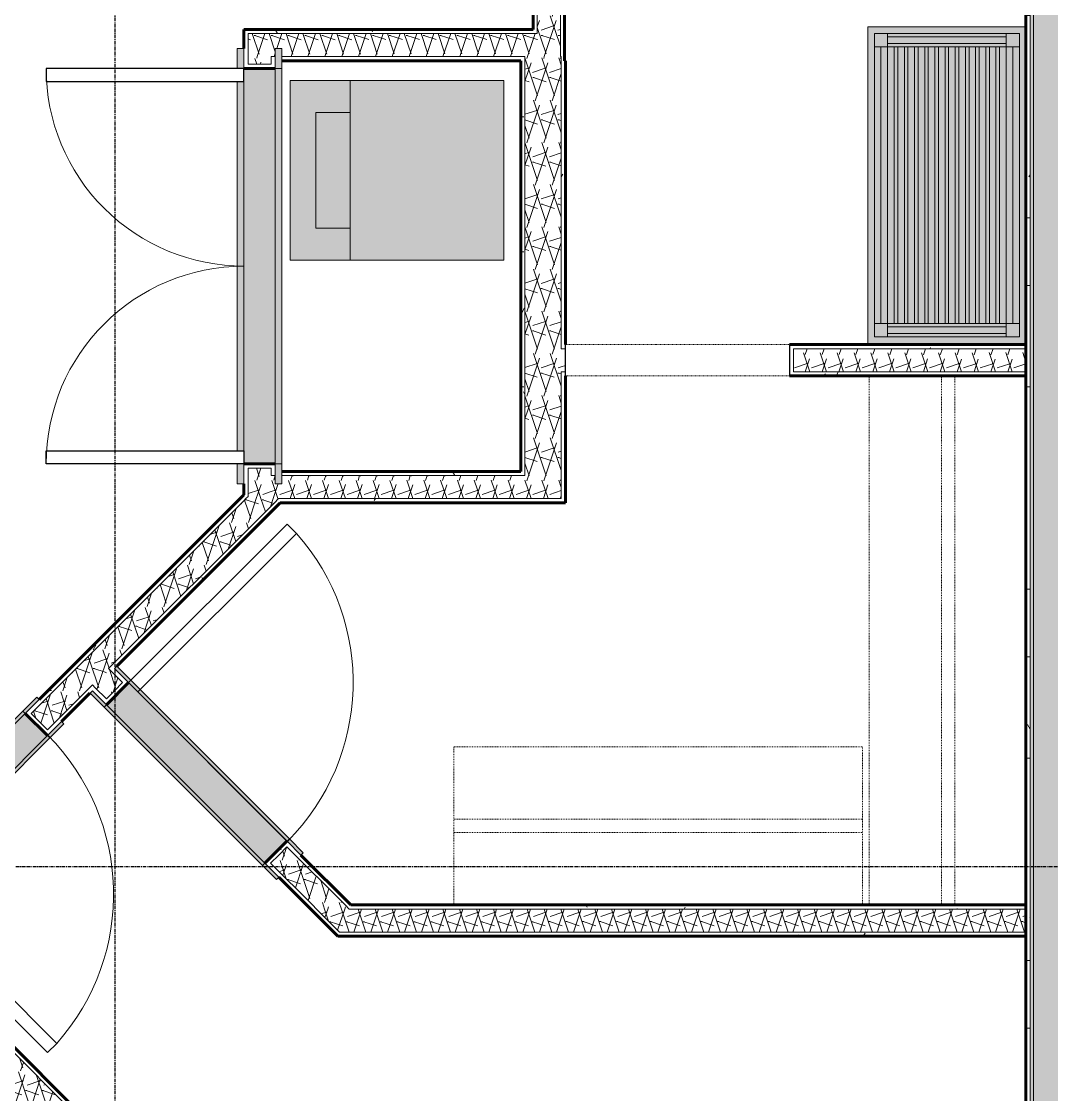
# Model space of a CAD drawing. Header units: inches. Extents: x -4110 to -1807, y 9775 to 11251.
# Drawn here: x -3495.5 to -3339.3, y 10132.7 to 10295.4 of the extents above; entities that cross this region are included whole.
import ezdxf

# ---------------------------------------------------------------- set-up
doc = ezdxf.new("R2010")
doc.units = ezdxf.units.IN
doc.header["$MEASUREMENT"] = 0
for name, pattern in [('Dash', [0.25, 0.125, -0.125]), ('Grid Line 1_2_', [0.875, 0.5, -0.125, 0.125, -0.125]), ('Overhead', [0.15625, 0.09375, -0.0625])]:
    doc.linetypes.add(name, pattern=pattern)
for name, color, linetype, lineweight in [('0-1', 7, 'Continuous', 5), ('0-2', 10, 'Continuous', 18), ('A-DETL-MEDM-1', 50, 'Continuous', 30), ('A-DETL-MEDM-2', 33, 'Overhead', 9), ('A-DOOR', 31, 'Continuous', 18), ('A-DOOR-3', 7, 'Continuous', 9), ('A-DOOR-4', 50, 'Continuous', 30), ('A-DOOR-FRAM-1', 31, 'Continuous', 18), ('A-DOOR-FRAM-2', 7, 'Continuous', 9), ('A-WALL', 113, 'Continuous', 18), ('A-WALL-1', 8, 'Continuous', 5), ('A-WALL-3', 250, 'Continuous', 60), ('A-WALL-4', 10, 'Continuous', 18), ('A-WALL-PATT-1', 7, 'Continuous', 9), ('A-WALL-PATT-2', 253, 'Continuous', 9), ('A-WALL-PATT-4', 111, 'Continuous', 9), ('I-WALL-4', 2, 'Continuous', 5), ('I-WALL-5', 2, 'Continuous', 60), ('P-SANR-FIXT-1', 7, 'Continuous', 9), ('P-SANR-FIXT-2', 135, 'Continuous', 9), ('Q-CASE-1', 90, 'Continuous', 9), ('Q-CASE-2', 127, 'Continuous', 9), ('Q-CASE-3', 7, 'Continuous', 9), ('Q-CASE-HDLN-1', 7, 'Dash', 9), ('S-GRID-1', 1, 'Grid Line 1_2_', 30)]:
    doc.layers.add(name, color=color, linetype=linetype, lineweight=lineweight)
pattern_1 = [(0, (0, 0), (20.48, 5.12), [0.845, -14.515, 0.845, -14.515, -81.92]), (0, (0, 0), (20.48, 5.12), [-30.72, 0.845, -29.875, 0.845, -14.515, -35.84]), (0, (0, 0), (20.48, 5.12), [-76.8, 0.845, -9.395, 0.845, -24.755]), (120, (7.68, 2.56), (-14.67405, 15.1762003), [0.845, -14.515, 0.845, -14.515, -81.92]), (120, (7.68, 2.56), (-14.67405, 15.1762003), [-30.72, 0.845, -29.875, 0.845, -14.515, -35.84]), (120, (7.68, 2.56), (-14.67405, 15.1762003), [-76.8, 0.845, -9.395, 0.845, -24.755]), (240, (10.24, 12.8), (-5.80595, -20.2962003), [0.845, -14.515, 0.845, -14.515, -81.92]), (240, (10.24, 12.8), (-5.80595, -20.2962003), [-30.72, 0.845, -29.875, 0.845, -14.515, -35.84]), (240, (10.24, 12.8), (-5.80595, -20.2962003), [-76.8, 0.845, -9.395, 0.845, -24.755])]
pattern_2 = [(161.57, (0.32, 0.32), (-2.560496185, -0.000537386), [0, -18.214, 2.022, 0]), (18.43, (-0.32, 0.32), (-2.560496185, 0.000537386), [0, -18.214, 2.022, 0]), (108.43, (0.32, 0.32), (1.27922091, -6.400876726), [6.07, -14.166]), (71.57, (-0.32, 0.32), (1.27922091, 6.400876726), [6.07, -14.166])]

# ---------------------------------------------------------------- blocks, each defined once
blk = doc.blocks.new('SWING - DOUBLE - FLUSH - SWING - DOUBLE - 5-0 x 6-8 - DUMMY-3700318-ENLARGED RCP - 2ND FLOOR PLAN - WEST')
at = {"layer": 'A-DOOR'}
for points in [[(-30, 3.375), (-33, 3.375), (-33, 2.375), (-30, 2.375)], [(30, 2.375), (30, 3.375), (-30, 3.375), (-30, 2.375), (8.312, 2.375)], [(33, 3.375), (30, 3.375), (30, 2.375), (33, 2.375), (33, 2.554)], [(-30, -2.375), (-33, -2.375), (-33, -3.375), (-30, -3.375)], [(28, -3.375), (28, -2.375), (-28, -2.375), (-28, -3.375), (8.312, -3.375)], [(33, -2.375), (30, -2.375), (30, -3.375), (33, -3.375)]]:
    blk.add_hatch(color=256, dxfattribs=at).paths.add_polyline_path(points, flags=0)
at = {"layer": 'A-DOOR-3'}
for p, q in [((-30, 3.375), (-33, 3.375)), ((-33, 3.375), (-33, 2.375)), ((30, 3.375), (-30, 3.375)), ((-30, 3.375), (-30, 2.375)), ((33, 3.375), (30, 3.375)), ((30, 3.375), (30, 2.375)), ((33, 3.375), (33, 2.375)), ((-30, 2.375), (-33, 2.375)), ((-30, 2.375), (30, 2.375)), ((33, 2.375), (30, 2.375)), ((-33, -3.375), (-33, -2.375)), ((-33, -2.375), (-30, -2.375)), ((-30, -3.375), (-30, -2.375)), ((28, -2.375), (-28, -2.375)), ((30, -3.375), (30, -2.375)), ((30, -2.375), (33, -2.375)), ((33, -3.375), (33, -2.375)), ((-33, -3.375), (-30, -3.375)), ((-28, -3.375), (28, -3.375)), ((30, -3.375), (33, -3.375))]:
    blk.add_line(p, q, dxfattribs=at)
for centre, start, end in [((-30, -2.375), 270, 0), ((30, -2.375), 180, 270)]:
    blk.add_arc(centre, 30, start, end, dxfattribs=at)
at = {"layer": 'A-DOOR-4'}
for p, q in [((-28, -2.375), (-30, -2.375)), ((-30, -2.375), (-30, -32.375)), ((-28, -32.375), (-28, -2.375)), ((28, -2.375), (30, -2.375)), ((28, -32.375), (28, -2.375)), ((30, -2.375), (30, -32.375)), ((-30, -32.375), (-28, -32.375)), ((30, -32.375), (28, -32.375))]:
    blk.add_line(p, q, dxfattribs=at)
blk = doc.blocks.new('Door-Opening - CLEAR OPENING - 34_ x 80_-3924454-ENLARGED RCP - 2ND FLOOR PLAN - WEST')
at = {"layer": 'A-DETL-MEDM-1'}
for p, q in [((-17.32, -2.38), (-17.32, 2.37)), ((16.68, 2.37), (16.68, -2.38))]:
    blk.add_line(p, q, dxfattribs=at)
at = {"layer": 'A-DETL-MEDM-2'}
for p, q in [((-17.32, 2.37), (16.68, 2.37)), ((16.68, -2.38), (-17.32, -2.38))]:
    blk.add_line(p, q, dxfattribs=at)
blk = doc.blocks.new('Bath Vanity - Bath Vanity 48_-V3-ENLARGED RCP - 2ND FLOOR PLAN - WEST')
at = {"layer": 'Q-CASE-1'}
h = blk.add_hatch(color=256, dxfattribs=at)
h.paths.add_polyline_path([(-22.26, 0), (-23.26, 0), (-23.26, -24), (24.74, -24), (24.74, 0), (-21.76, 0)], flags=0)
h.paths.add_polyline_path([(-21.76, -1), (23.74, -1), (23.74, -23), (-22.26, -23), (-22.26, -1)], flags=0)
h.paths.add_polyline_path([(-7.09, -2), (-20.26, -2), (-20.26, -3), (21.74, -3), (21.74, -2)], flags=0)
h.paths.add_polyline_path([(21.74, -4), (-20.26, -4), (-20.26, -4.55), (21.74, -4.55)], flags=0)
h.paths.add_polyline_path([(-20.26, -5.55), (-20.26, -6.09), (21.74, -6.09), (21.74, -5.55), (-7.09, -5.55)], flags=0)
h.paths.add_polyline_path([(-20.26, -7.09), (-20.26, -7.64), (21.74, -7.64), (21.74, -7.09), (-20.17, -7.09)], flags=0)
h.paths.add_polyline_path([(-20.26, -8.64), (-20.26, -9.18), (21.74, -9.18), (21.74, -8.64), (-8.69, -8.64)], flags=0)
h.paths.add_polyline_path([(21.74, -10.18), (-20.26, -10.18), (-20.26, -10.73), (21.74, -10.73)], flags=0)
h.paths.add_polyline_path([(21.74, -11.73), (-20.26, -11.73), (-20.26, -12.27), (21.74, -12.27)], flags=0)
h.paths.add_polyline_path([(-20.26, -13.27), (-20.26, -13.82), (21.74, -13.82), (21.74, -13.27), (-7.09, -13.27)], flags=0)
h.paths.add_polyline_path([(21.72, -14.82), (-20.26, -14.82), (-20.26, -15.36), (21.74, -15.36), (21.74, -14.82)], flags=0)
h.paths.add_polyline_path([(-20.26, -16.36), (-20.26, -16.91), (21.74, -16.91), (21.74, -16.36), (-7.09, -16.36)], flags=0)
h.paths.add_polyline_path([(-20.26, -17.91), (-20.26, -18.45), (21.74, -18.45), (21.74, -17.91), (-7.09, -17.91)], flags=0)
h.paths.add_polyline_path([(21.74, -19.45), (-20.26, -19.45), (-20.26, -20), (21.74, -20)], flags=0)
h.paths.add_polyline_path([(21.74, -21), (-20.26, -21), (-20.26, -22), (21.74, -22)], flags=0)
at = {"layer": 'Q-CASE-2'}
h = blk.add_hatch(color=256, dxfattribs=at)
h.paths.add_polyline_path([(-21.76, -1), (-22.26, -1), (-22.26, -3), (-20.26, -3), (-20.26, -1), (-20.76, -1)], flags=0)
h.paths.add_polyline_path([(21.74, -1), (21.74, -3), (23.74, -3), (23.74, -1), (22.24, -1)], flags=0)
h.paths.add_polyline_path([(23.74, -21), (21.74, -21), (21.74, -23), (23.74, -23), (23.74, -22)], flags=0)
h.paths.add_polyline_path([(-20.76, -21), (-22.26, -21), (-22.26, -23), (-20.26, -23), (-20.26, -21)], flags=0)
for points in [[(-7.09, -1), (-20.26, -1), (-20.26, -2), (21.74, -2), (21.74, -1)], [(-22.26, -3), (-22.26, -21), (-21.76, -21), (-21.76, -3)], [(-20.76, -3), (-21.76, -3), (-21.76, -21), (-20.76, -21), (-20.76, -4)], [(-20.76, -3), (-20.76, -21), (-20.26, -21), (-20.26, -3)], [(-7.09, -3), (-20.26, -3), (-20.26, -4), (21.74, -4), (21.74, -3)], [(22.24, -3), (21.74, -3), (21.74, -21), (22.24, -21), (22.24, -4)], [(22.24, -3), (22.24, -21), (23.24, -21), (23.24, -3)], [(23.24, -3), (23.24, -21), (23.74, -21), (23.74, -3)], [(-7.09, -4.55), (-20.26, -4.55), (-20.26, -5.55), (21.74, -5.55), (21.74, -4.55)], [(21.74, -6.09), (-20.26, -6.09), (-20.26, -7.09), (21.74, -7.09)], [(-16.12, -7.64), (-20.26, -7.64), (-20.26, -8.64), (21.74, -8.64), (21.74, -7.64), (-7.09, -7.64)], [(-7.09, -9.18), (-20.26, -9.18), (-20.26, -10.18), (21.74, -10.18), (21.74, -9.18), (-4.63, -9.18)], [(-7.09, -10.73), (-20.26, -10.73), (-20.26, -11.73), (21.74, -11.73), (21.74, -10.73), (6.85, -10.73)], [(-20.26, -12.27), (-20.26, -13.27), (21.74, -13.27), (21.74, -12.27), (-7.09, -12.27)], [(-7.09, -13.82), (-20.26, -13.82), (-20.26, -14.82), (21.74, -14.81), (21.74, -13.82)], [(-7.09, -15.36), (-20.26, -15.36), (-20.26, -16.36), (21.74, -16.36), (21.74, -15.36), (20.91, -15.36)], [(21.74, -16.91), (-20.26, -16.91), (-20.26, -17.91), (21.74, -17.91), (21.74, -17.7)], [(-7.09, -18.45), (-20.26, -18.45), (-20.26, -19.45), (21.74, -19.45), (21.74, -18.45), (16.26, -18.45)], [(20.74, -20), (-20.26, -20), (-20.26, -21), (21.74, -21), (21.74, -20)], [(-20.26, -22), (-20.26, -23), (21.74, -23), (21.74, -22), (-7.09, -22)]]:
    blk.add_hatch(color=256, dxfattribs=at).paths.add_polyline_path(points, flags=0)
at = {"layer": 'Q-CASE-3'}
for p, q in [((-23.26, -24), (-23.26, 0)), ((-22.26, -3), (-22.26, -1)), ((-22.26, -1), (-20.26, -1)), ((21.74, -1), (-20.26, -1)), ((-20.26, -1), (-20.26, -3)), ((21.74, -3), (21.74, -1)), ((21.74, -1), (23.74, -1)), ((23.74, -1), (23.74, -3)), ((24.74, 0), (24.74, -24)), ((-22.26, -3), (-22.26, -21)), ((-20.26, -3), (-22.26, -3)), ((-21.76, -3), (-21.76, -21)), ((-20.76, -3), (-20.76, -21)), ((21.74, -2), (-20.26, -2)), ((21.74, -3), (-20.26, -3)), ((-20.26, -3), (-20.26, -21)), ((21.74, -3), (21.74, -21)), ((23.74, -3), (21.74, -3)), ((22.24, -3), (22.24, -21)), ((23.24, -3), (23.24, -21)), ((23.74, -3), (23.74, -21)), ((-20.26, -4), (21.74, -4)), ((21.74, -4.55), (-20.26, -4.55)), ((-20.26, -5.55), (21.74, -5.55)), ((21.74, -6.09), (-20.26, -6.09)), ((-20.26, -7.09), (21.74, -7.09)), ((21.74, -7.64), (-20.26, -7.64)), ((-20.26, -8.64), (21.74, -8.64)), ((21.74, -9.18), (-20.26, -9.18)), ((-20.26, -10.18), (21.74, -10.18)), ((21.74, -10.73), (-20.26, -10.73)), ((-20.26, -11.73), (21.74, -11.73)), ((21.74, -12.27), (-20.26, -12.27)), ((-20.26, -13.27), (21.74, -13.27)), ((21.74, -13.82), (-20.26, -13.82)), ((-20.26, -14.82), (21.74, -14.82)), ((21.74, -15.36), (-20.26, -15.36)), ((-20.26, -16.36), (21.74, -16.36)), ((21.74, -16.91), (-20.26, -16.91)), ((-20.26, -17.91), (21.74, -17.91)), ((21.74, -18.45), (-20.26, -18.45)), ((-20.26, -19.45), (21.74, -19.45)), ((-22.26, -23), (-22.26, -21)), ((-22.26, -21), (-20.26, -21)), ((21.74, -20), (-20.26, -20)), ((-20.26, -21), (21.74, -21)), ((-20.26, -21), (-20.26, -23)), ((21.74, -23), (21.74, -21)), ((21.74, -21), (23.74, -21)), ((23.74, -21), (23.74, -23)), ((21.74, -22), (-20.26, -22)), ((24.74, -24), (-23.26, -24)), ((-20.26, -23), (-22.26, -23)), ((21.74, -23), (-20.26, -23)), ((23.74, -23), (21.74, -23))]:
    blk.add_line(p, q, dxfattribs=at)
blk = doc.blocks.new('Stacked Washer and Dryer - 26_x25_ - Private-1352637-ENLARGED RCP - 2ND FLOOR PLAN - WEST')
at = {"layer": 'P-SANR-FIXT-2'}
blk.add_hatch(color=256, dxfattribs=at).paths.add_polyline_path([(0, 13.62), (0, -13.63), (32.44, -13.63), (32.44, 13.62), (13.6, 13.62)], flags=0)
at = {"layer": 'P-SANR-FIXT-1'}
for p, q in [((32.44, 13.62), (0, 13.62)), ((0, -13.63), (0, 13.62)), ((23.34, 13.62), (23.34, -13.63)), ((32.44, 13.62), (32.44, -13.63)), ((23.34, 8.75), (28.53, 8.75)), ((28.53, 8.75), (28.53, -8.75)), ((28.53, -8.75), (23.34, -8.75)), ((0, -13.63), (32.44, -13.63))]:
    blk.add_line(p, q, dxfattribs=at)
blk = doc.blocks.new('OD_CW_Closet - OD_CW_Closet-3802031-ENLARGED RCP - 2ND FLOOR PLAN - WEST')
at = {"layer": 'Q-CASE-HDLN-1'}
for p, q in [((0.74, 13), (80.99, 13)), ((0.74, 11), (80.99, 11)), ((0.74, 0), (80.99, 0))]:
    blk.add_line(p, q, dxfattribs=at)
blk = doc.blocks.new('SWING - SINGLE - FLUSH - SWING - FLUSH - 2-10 x 6-8 - PRIVACY-3983845-ENLARGED RCP - 2ND FLOOR PLAN - WEST')
at = {"layer": 'A-DOOR-FRAM-1'}
for points in [[(-17, 2.87), (-20, 2.87), (-20, 2.37), (-17, 2.37)], [(17, 2.87), (-17, 2.87), (-17, 2.37), (17, 2.37)], [(20, 2.87), (17, 2.87), (17, 2.37), (20, 2.37)], [(-17, -2.38), (-20, -2.38), (-20, -2.88), (-17, -2.88)], [(17, -2.38), (-17, -2.38), (-17, -2.88), (17, -2.88)], [(20, -2.38), (17, -2.38), (17, -2.88), (20, -2.86)]]:
    blk.add_hatch(color=256, dxfattribs=at).paths.add_polyline_path(points, flags=0)
at = {"layer": 'A-DOOR-3'}
blk.add_arc((17, -2.38), 34.07, 180, 266.6343, dxfattribs=at)
at = {"layer": 'A-DOOR-4'}
for p, q in [((15, -2.38), (15, -36.38)), ((17, -2.38), (15, -2.38)), ((17, -2.38), (17, -36.38)), ((17, -36.38), (15, -36.38))]:
    blk.add_line(p, q, dxfattribs=at)
at = {"layer": 'A-DOOR-FRAM-2'}
for p, q in [((-17, 2.87), (-20, 2.87)), ((-20, 2.87), (-20, 2.37)), ((-20, 2.37), (-17, 2.37)), ((17, 2.87), (-17, 2.87)), ((-17, 2.87), (-17, 2.37)), ((-17, 2.37), (17, 2.37)), ((20, 2.87), (17, 2.87)), ((17, 2.87), (17, 2.37)), ((17, 2.37), (20, 2.37)), ((20, 2.87), (20, 2.37)), ((-17, -2.38), (-20, -2.38)), ((-20, -2.88), (-20, -2.38)), ((-20, -2.88), (-17, -2.88)), ((17, -2.38), (-17, -2.38)), ((-17, -2.88), (-17, -2.38)), ((-17, -2.88), (17, -2.88)), ((20, -2.38), (17, -2.38)), ((17, -2.88), (17, -2.38)), ((17, -2.88), (20, -2.88)), ((20, -2.88), (20, -2.38))]:
    blk.add_line(p, q, dxfattribs=at)
blk = doc.blocks.new('OD_CW_Closet - OD_CW_Closet-3850351-ENLARGED RCP - 2ND FLOOR PLAN - WEST')
at = {"layer": 'Q-CASE-HDLN-1'}
for p, q in [((0.74, -24), (0.74, 0)), ((0.74, 0), (62.72, 0)), ((62.72, 0), (62.72, -24)), ((0.74, -11), (62.72, -11)), ((0.74, -13), (62.72, -13))]:
    blk.add_line(p, q, dxfattribs=at)
blk = doc.blocks.new('SWING - SINGLE - FLUSH - SWING - FLUSH - 2-10 x 6-8 - PRIVACY-3983844-ENLARGED RCP - 2ND FLOOR PLAN - WEST')
at = {"layer": 'A-DOOR-FRAM-1'}
for points in [[(-17.63, 2.37), (-17, 2.37), (-17, 2.87), (-20, 2.87), (-20, 2.37)], [(-17, 2.37), (17, 2.37), (17, 2.87), (-17, 2.87)], [(19.75, 2.37), (20, 2.37), (20, 2.87), (17, 2.87), (17, 2.37), (17.62, 2.37)], [(-17, -2.88), (-17, -2.38), (-20, -2.38), (-20, -2.88), (-17.63, -2.88)], [(16.5, -2.88), (17, -2.88), (17, -2.38), (-17, -2.38), (-17, -2.88), (-16.5, -2.88)], [(20, -2.88), (20, -2.38), (17, -2.38), (17, -2.88), (19.75, -2.88)]]:
    blk.add_hatch(color=256, dxfattribs=at).paths.add_polyline_path(points, flags=0)
at = {"layer": 'A-DOOR-3'}
blk.add_arc((17, 2.37), 34.07, 93.3657, 180, dxfattribs=at)
at = {"layer": 'A-DOOR-4'}
for p, q in [((15, 2.37), (15, 36.38)), ((17, 36.38), (15, 36.38)), ((17, 2.37), (17, 36.38)), ((17, 2.37), (15, 2.37))]:
    blk.add_line(p, q, dxfattribs=at)
at = {"layer": 'A-DOOR-FRAM-2'}
for p, q in [((-17, 2.87), (-20, 2.87)), ((-20, 2.37), (-20, 2.87)), ((-20, 2.37), (-17, 2.37)), ((17, 2.87), (-17, 2.87)), ((-17, 2.37), (-17, 2.87)), ((-17, 2.37), (17, 2.37)), ((20, 2.87), (17, 2.87)), ((17, 2.37), (17, 2.87)), ((17, 2.37), (20, 2.37)), ((20, 2.37), (20, 2.87)), ((-17, -2.38), (-20, -2.38)), ((-20, -2.38), (-20, -2.88)), ((-20, -2.88), (-17, -2.88)), ((17, -2.38), (-17, -2.38)), ((-17, -2.38), (-17, -2.88)), ((-17, -2.88), (17, -2.88)), ((20, -2.38), (17, -2.38)), ((17, -2.38), (17, -2.88)), ((17, -2.88), (20, -2.88)), ((20, -2.38), (20, -2.88))]:
    blk.add_line(p, q, dxfattribs=at)
blk = doc.blocks.new('CTR - 1st Phase - Unit Layouts_rvt-1-ENLARGED RCP - 2ND FLOOR PLAN - WEST')
at = {"layer": 'A-WALL-1'}
for points in [[(-3457.03, 10228.31), (-3457.03, 10288.31), (-3461.78, 10288.31), (-3461.78, 10228.31), (-3457.66, 10228.31)], [(-3458.61, 10167.74), (-3455.25, 10171.1), (-3479.29, 10195.14), (-3482.65, 10191.78), (-3458.74, 10167.87)], [(-3515.62, 10163.05), (-3491.58, 10187.1), (-3494.94, 10190.45), (-3518.98, 10166.41), (-3516.18, 10163.61)]]:
    blk.add_hatch(color=256, dxfattribs=at).paths.add_polyline_path(points, flags=0)
at = {"layer": 'A-WALL-PATT-1'}
h = blk.add_hatch(dxfattribs=at)
h.set_pattern_fill('FP_1', color=256, style=0, pattern_type=2)
h.set_pattern_definition(pattern_1)
h.paths.add_polyline_path([(-3413.16, 10289.46), (-3413.16, 10308.21), (-3415.53, 10308.21), (-3415.53, 10307.59), (-3413.78, 10307.59), (-3413.78, 10290.09), (-3413.66, 10290.09), (-3413.66, 10289.46)], flags=0)
h.paths.add_polyline_path([(-3415.53, 10342.21), (-3413.16, 10342.21), (-3413.16, 10345.21), (-3413.78, 10345.84), (-3413.78, 10342.84), (-3415.53, 10342.84)], flags=0)
h = blk.add_hatch(dxfattribs=at)
h.set_pattern_fill('FP_1', color=256, style=0, pattern_type=2)
h.set_pattern_definition(pattern_1)
h.paths.add_polyline_path([(-3422.34, 10293.59), (-3417.91, 10293.59), (-3417.91, 10294.21), (-3461.78, 10294.21), (-3461.78, 10293.59), (-3428.84, 10293.59)], flags=0)
h = blk.add_hatch(dxfattribs=at)
h.set_pattern_fill('FP_1', color=256, style=0, pattern_type=2)
h.set_pattern_definition(pattern_1)
h.paths.add_polyline_path([(-3419.78, 10226.54), (-3419.16, 10226.54), (-3419.16, 10289.46), (-3419.78, 10289.46), (-3419.78, 10227.16)], flags=0)
h = blk.add_hatch(dxfattribs=at)
h.set_pattern_fill('FP_1', color=256, style=0, pattern_type=2)
h.set_pattern_definition(pattern_1)
h.paths.add_polyline_path([(-3413.03, 10222.41), (-3413.03, 10242.29), (-3413.66, 10242.29), (-3413.66, 10222.41)], flags=0)
h.paths.add_polyline_path([(-3413.66, 10245.79), (-3413.03, 10245.79), (-3413.03, 10289.46), (-3413.66, 10289.46), (-3413.66, 10246.41)], flags=0)
h = blk.add_hatch(dxfattribs=at)
h.set_pattern_fill('FP_1', color=256, style=0, pattern_type=2)
h.set_pattern_definition(pattern_1)
h.paths.add_polyline_path([(-3378.41, 10244.04), (-3378.41, 10245.79), (-3343.16, 10245.79), (-3343.16, 10246.41), (-3379.03, 10246.41), (-3379.03, 10244.04)], flags=0)
h = blk.add_hatch(dxfattribs=at)
h.set_pattern_fill('FP_1', color=256, style=0, pattern_type=2)
h.set_pattern_definition(pattern_1)
h.paths.add_polyline_path([(-3343.16, 10241.66), (-3343.16, 10242.29), (-3378.41, 10242.29), (-3378.41, 10244.04), (-3379.03, 10244.04), (-3379.03, 10241.66), (-3353.5, 10241.66)], flags=0)
h = blk.add_hatch(dxfattribs=at)
h.set_pattern_fill('FP_1', color=256, style=0, pattern_type=2)
h.set_pattern_definition(pattern_1)
h.paths.add_polyline_path([(-3419.79, 10226.54), (-3419.78, 10226.54), (-3419.78, 10227.16), (-3456.03, 10227.16), (-3456.03, 10226.54), (-3420.86, 10226.54)], flags=0)
h = blk.add_hatch(dxfattribs=at)
h.set_pattern_fill('FP_1', color=256, style=0, pattern_type=2)
h.set_pattern_definition(pattern_1)
h.paths.add_polyline_path([(-3541.46, 10143.05), (-3518.98, 10165.53), (-3517.74, 10164.29), (-3517.3, 10164.73), (-3518.98, 10166.41), (-3541.46, 10143.93)], flags=0)
h.paths.add_polyline_path([(-3493.26, 10188.78), (-3492.82, 10189.22), (-3494.05, 10190.45), (-3461.78, 10222.73), (-3461.78, 10223.61), (-3494.94, 10190.45), (-3493.7, 10189.22)], flags=0)
h = blk.add_hatch(dxfattribs=at)
h.set_pattern_fill('FP_1', color=256, style=0, pattern_type=2)
h.set_pattern_definition(pattern_1)
h.paths.add_polyline_path([(-3537.33, 10141.34), (-3520.66, 10158.02), (-3521.1, 10158.46), (-3537.33, 10142.22)], flags=0)
h.paths.add_polyline_path([(-3518.18, 10160.49), (-3515.62, 10163.05), (-3517.3, 10164.73), (-3517.74, 10164.29), (-3516.5, 10163.05), (-3518.63, 10160.93)], flags=0)
h.paths.add_polyline_path([(-3491.58, 10187.1), (-3484.33, 10194.34), (-3484.77, 10194.79), (-3491.58, 10187.98), (-3492.82, 10189.22), (-3493.26, 10188.78), (-3492.02, 10187.54)], flags=0)
h.paths.add_polyline_path([(-3481.86, 10196.82), (-3456.26, 10222.41), (-3457.14, 10222.41), (-3482.3, 10197.26)], flags=0)
h = blk.add_hatch(dxfattribs=at)
h.set_pattern_fill('FP_1', color=256, style=0, pattern_type=2)
h.set_pattern_definition(pattern_1)
h.paths.add_polyline_path([(-3413.66, 10222.41), (-3413.66, 10223.04), (-3456.52, 10223.04), (-3457.14, 10222.41), (-3419.16, 10222.41)], flags=0)
h = blk.add_hatch(dxfattribs=at)
h.set_pattern_fill('FP_1', color=256, style=0, pattern_type=2)
h.set_pattern_definition(pattern_1)
h.paths.add_polyline_path([(-3445.57, 10161.41), (-3455.25, 10171.1), (-3456.93, 10169.42), (-3456.49, 10168.98), (-3455.25, 10170.21), (-3446.45, 10161.41)], flags=0)
h.paths.add_polyline_path([(-3480.97, 10193.46), (-3479.29, 10195.14), (-3481.41, 10197.26), (-3481.85, 10196.81), (-3480.18, 10195.14), (-3481.41, 10193.9)], flags=0)
h = blk.add_hatch(dxfattribs=at)
h.set_pattern_fill('FP_1', color=256, style=0, pattern_type=2)
h.set_pattern_definition(pattern_1)
h.paths.add_polyline_path([(-3480.97, 10123.28), (-3480.97, 10124.16), (-3517.74, 10160.93), (-3518.18, 10160.49), (-3481.86, 10124.16)], flags=0)
h = blk.add_hatch(dxfattribs=at)
h.set_pattern_fill('FP_1', color=256, style=0, pattern_type=2)
h.set_pattern_definition(pattern_1)
h.paths.add_polyline_path([(-3353.5, 10160.79), (-3343.16, 10160.79), (-3343.16, 10161.41), (-3446.45, 10161.41), (-3445.83, 10160.79), (-3420.86, 10160.79)], flags=0)
h = blk.add_hatch(dxfattribs=at)
h.set_pattern_fill('FP_1', color=256, style=0, pattern_type=2)
h.set_pattern_definition(pattern_1)
h.paths.add_polyline_path([(-3353.5, 10156.66), (-3343.16, 10156.66), (-3343.16, 10157.29), (-3448.16, 10157.29), (-3447.54, 10156.66), (-3420.86, 10156.66)], flags=0)
at = {"layer": 'A-WALL-PATT-2'}
h = blk.add_hatch(dxfattribs=at)
h.set_pattern_fill('FP_2', color=256, style=0, pattern_type=2)
h.set_pattern_definition(pattern_2)
h.paths.add_polyline_path([(-3413.78, 10290.09), (-3413.78, 10307.59), (-3417.28, 10307.59), (-3417.28, 10290.09)], flags=0)
h.paths.add_polyline_path([(-3417.28, 10342.84), (-3413.78, 10342.84), (-3413.78, 10345.84), (-3417.28, 10345.84), (-3417.28, 10345.21)], flags=0)
h = blk.add_hatch(dxfattribs=at)
h.set_pattern_fill('FP_2', color=256, style=0, pattern_type=2)
h.set_pattern_definition(pattern_2)
h.paths.add_polyline_path([(-3456.03, 10290.09), (-3417.28, 10290.09), (-3417.28, 10293.59), (-3461.16, 10293.59), (-3461.16, 10290.09), (-3457.03, 10290.09), (-3457.03, 10291.31), (-3456.03, 10291.31), (-3456.03, 10290.23)], flags=0)
h = blk.add_hatch(dxfattribs=at)
h.set_pattern_fill('FP_2', color=256, style=0, pattern_type=2)
h.set_pattern_definition(pattern_2)
h.paths.add_polyline_path([(-3460.4, 10223.04), (-3457.66, 10223.04), (-3457.66, 10227.69), (-3461.16, 10227.69), (-3461.16, 10223.04)], flags=0)
h.paths.add_polyline_path([(-3460.95, 10288.94), (-3457.66, 10288.94), (-3457.66, 10290.09), (-3461.16, 10290.09), (-3461.16, 10288.94)], flags=0)
h = blk.add_hatch(dxfattribs=at)
h.set_pattern_fill('FP_2', color=256, style=0, pattern_type=2)
h.set_pattern_definition(pattern_2)
h.paths.add_polyline_path([(-3419.16, 10223.04), (-3413.66, 10223.04), (-3413.66, 10290.09), (-3419.16, 10290.09), (-3419.16, 10226.54)], flags=0)
h = blk.add_hatch(dxfattribs=at)
h.set_pattern_fill('FP_2', color=256, style=0, pattern_type=2)
h.set_pattern_definition(pattern_2)
h.paths.add_polyline_path([(-3353.5, 10242.29), (-3343.16, 10242.29), (-3343.16, 10245.79), (-3378.41, 10245.79), (-3378.41, 10242.29), (-3367.16, 10242.29)], flags=0)
h.paths.add_polyline_path([(-3413.66, 10242.29), (-3413.03, 10242.29), (-3413.03, 10245.79), (-3413.66, 10245.79)], flags=0)
h = blk.add_hatch(dxfattribs=at)
h.set_pattern_fill('FP_2', color=256, style=0, pattern_type=2)
h.set_pattern_definition(pattern_2)
h.paths.add_polyline_path([(-3454.54, 10223.04), (-3419.16, 10223.04), (-3419.16, 10226.54), (-3456.03, 10226.54), (-3456.03, 10225.31), (-3457.03, 10225.31), (-3457.03, 10226.54), (-3457.66, 10226.54), (-3457.66, 10223.04), (-3456.52, 10223.04)], flags=0)
h = blk.add_hatch(dxfattribs=at)
h.set_pattern_fill('FP_2', color=256, style=0, pattern_type=2)
h.set_pattern_definition(pattern_2)
h.paths.add_polyline_path([(-3537.96, 10141.6), (-3516.5, 10163.05), (-3518.98, 10165.53), (-3537.96, 10146.55), (-3537.96, 10141.63)], flags=0)
h.paths.add_polyline_path([(-3491.58, 10187.98), (-3456.52, 10223.04), (-3461.16, 10223.04), (-3461.16, 10223.35), (-3494.05, 10190.45), (-3492.82, 10189.22)], flags=0)
h = blk.add_hatch(dxfattribs=at)
h.set_pattern_fill('FP_2', color=256, style=0, pattern_type=2)
h.set_pattern_definition(pattern_2)
h.paths.add_polyline_path([(-3448.16, 10160.79), (-3445.83, 10160.79), (-3455.25, 10170.21), (-3457.73, 10167.74), (-3450.78, 10160.79)], flags=0)
h.paths.add_polyline_path([(-3482.65, 10192.66), (-3480.18, 10195.14), (-3482.3, 10197.26), (-3484.77, 10194.79), (-3483.01, 10193.02)], flags=0)
h = blk.add_hatch(dxfattribs=at)
h.set_pattern_fill('FP_2', color=256, style=0, pattern_type=2)
h.set_pattern_definition(pattern_2)
h.paths.add_polyline_path([(-3484.47, 10121.83), (-3484.5, 10126.81), (-3518.63, 10160.93), (-3521.1, 10158.46), (-3485.1, 10122.46)], flags=0)
h = blk.add_hatch(dxfattribs=at)
h.set_pattern_fill('FP_2', color=256, style=0, pattern_type=2)
h.set_pattern_definition(pattern_2)
h.paths.add_polyline_path([(-3343.16, 10157.29), (-3343.16, 10160.79), (-3450.78, 10160.79), (-3447.28, 10157.29), (-3353.5, 10157.29)], flags=0)
h = blk.add_hatch(dxfattribs=at)
h.set_pattern_fill('FP_2', color=256, style=0, pattern_type=2)
h.set_pattern_definition(pattern_2)
h.paths.add_polyline_path([(-3537.96, 10130.9), (-3493.55, 10130.9), (-3497.05, 10134.4), (-3537.96, 10134.4), (-3537.96, 10130.93)], flags=0)
at = {"layer": 'A-WALL-3'}
for p, q in [((-3417.91, 10294.21), (-3417.91, 10305.21)), ((-3413.16, 10305.21), (-3413.16, 10289.46)), ((-3461.78, 10294.21), (-3417.91, 10294.21)), ((-3461.78, 10293.59), (-3461.78, 10294.21)), ((-3461.78, 10291.31), (-3461.78, 10293.59)), ((-3419.78, 10289.46), (-3456.03, 10289.46)), ((-3419.78, 10227.16), (-3419.78, 10289.46)), ((-3413.16, 10289.46), (-3413.03, 10289.46)), ((-3413.03, 10289.46), (-3413.03, 10246.41)), ((-3457.03, 10288.31), (-3461.78, 10288.31)), ((-3379.03, 10246.41), (-3343.16, 10246.41)), ((-3343.16, 10246.41), (-3343.16, 10241.66)), ((-3413.03, 10241.66), (-3413.03, 10222.41)), ((-3343.16, 10241.66), (-3379.03, 10241.66)), ((-3461.78, 10228.31), (-3457.03, 10228.31)), ((-3456.03, 10227.16), (-3419.78, 10227.16)), ((-3461.78, 10223.61), (-3461.78, 10225.31)), ((-3492.82, 10192.58), (-3461.78, 10223.61)), ((-3456.26, 10222.41), (-3481.06, 10197.61)), ((-3419.78, 10222.41), (-3456.26, 10222.41)), ((-3413.66, 10222.41), (-3419.78, 10222.41)), ((-3413.03, 10222.41), (-3413.66, 10222.41)), ((-3479.29, 10195.14), (-3482.65, 10191.78)), ((-3485.13, 10193.55), (-3489.46, 10189.22)), ((-3491.58, 10187.1), (-3494.94, 10190.45)), ((-3458.61, 10167.74), (-3455.25, 10171.1)), ((-3453.13, 10168.98), (-3445.57, 10161.41)), ((-3452.29, 10161.41), (-3456.49, 10165.62)), ((-3517.39, 10160.58), (-3485.1, 10128.29)), ((-3448.16, 10157.29), (-3452.29, 10161.41)), ((-3445.57, 10161.41), (-3343.16, 10161.41)), ((-3343.16, 10161.41), (-3343.16, 10156.66)), ((-3447.54, 10156.66), (-3448.16, 10157.29)), ((-3343.16, 10156.66), (-3447.54, 10156.66))]:
    blk.add_line(p, q, dxfattribs=at)
at = {"layer": 'A-WALL-4'}
for p, q in [((-3417.28, 10293.59), (-3417.28, 10307.59)), ((-3413.78, 10307.59), (-3413.78, 10290.09)), ((-3417.91, 10293.59), (-3461.16, 10293.59)), ((-3461.16, 10293.59), (-3461.16, 10290.09)), ((-3417.91, 10293.59), (-3417.28, 10293.59)), ((-3461.16, 10290.09), (-3461.16, 10289.46)), ((-3461.16, 10288.94), (-3461.16, 10289.46)), ((-3459.41, 10288.94), (-3461.16, 10288.94)), ((-3457.66, 10288.94), (-3459.41, 10288.94)), ((-3457.03, 10290.09), (-3457.66, 10290.09)), ((-3457.66, 10290.09), (-3457.66, 10289.46)), ((-3457.66, 10289.46), (-3457.66, 10288.94)), ((-3419.16, 10290.09), (-3456.03, 10290.09)), ((-3419.16, 10289.46), (-3419.16, 10290.09)), ((-3419.16, 10289.46), (-3419.16, 10226.54)), ((-3413.78, 10290.09), (-3413.66, 10290.09)), ((-3413.66, 10290.09), (-3413.66, 10289.46)), ((-3413.66, 10289.46), (-3413.66, 10245.79)), ((-3457.03, 10228.31), (-3457.03, 10288.31)), ((-3461.78, 10286.31), (-3461.78, 10230.31)), ((-3413.66, 10245.79), (-3413.03, 10245.79)), ((-3413.03, 10245.79), (-3413.66, 10245.79)), ((-3378.41, 10244.04), (-3378.41, 10245.79)), ((-3378.41, 10245.79), (-3343.16, 10245.79)), ((-3378.41, 10242.29), (-3378.41, 10244.04)), ((-3413.66, 10242.29), (-3413.03, 10242.29)), ((-3413.66, 10242.29), (-3413.03, 10242.29)), ((-3413.66, 10242.29), (-3413.66, 10223.04)), ((-3343.16, 10242.29), (-3378.41, 10242.29)), ((-3461.16, 10223.35), (-3461.16, 10227.69)), ((-3461.16, 10227.69), (-3459.41, 10227.69)), ((-3459.41, 10227.69), (-3457.66, 10227.69)), ((-3457.66, 10227.69), (-3457.66, 10226.54)), ((-3457.66, 10226.54), (-3457.03, 10226.54)), ((-3419.78, 10226.54), (-3456.03, 10226.54)), ((-3419.78, 10226.54), (-3419.16, 10226.54)), ((-3494.05, 10190.45), (-3461.78, 10222.73)), ((-3457.14, 10222.41), (-3482.3, 10197.26)), ((-3461.78, 10222.73), (-3461.47, 10223.04)), ((-3461.47, 10223.04), (-3461.16, 10223.35)), ((-3456.52, 10223.04), (-3457.14, 10222.41)), ((-3419.78, 10223.04), (-3456.52, 10223.04)), ((-3419.78, 10223.04), (-3419.16, 10223.04)), ((-3419.16, 10223.04), (-3413.66, 10223.04)), ((-3482.3, 10197.26), (-3481.86, 10196.82)), ((-3481.86, 10196.82), (-3480.18, 10195.14)), ((-3484.77, 10194.79), (-3491.58, 10187.98)), ((-3484.77, 10194.79), (-3484.33, 10194.34)), ((-3480.18, 10195.14), (-3481.41, 10193.9)), ((-3455.25, 10171.1), (-3479.29, 10195.14)), ((-3482.65, 10192.66), (-3484.33, 10194.34)), ((-3481.41, 10193.9), (-3482.65, 10192.66)), ((-3482.65, 10191.78), (-3458.61, 10167.74)), ((-3494.94, 10190.45), (-3518.98, 10166.41)), ((-3492.82, 10189.22), (-3494.05, 10190.45)), ((-3491.58, 10187.98), (-3492.82, 10189.22)), ((-3515.62, 10163.05), (-3491.58, 10187.1)), ((-3456.49, 10168.98), (-3455.25, 10170.21)), ((-3455.25, 10170.21), (-3446.45, 10161.41)), ((-3457.73, 10167.74), (-3456.49, 10168.98)), ((-3451.4, 10161.41), (-3457.73, 10167.74)), ((-3518.18, 10160.49), (-3485.1, 10127.41)), ((-3451.4, 10161.41), (-3450.78, 10160.79)), ((-3450.78, 10160.79), (-3447.28, 10157.29)), ((-3446.45, 10161.41), (-3445.83, 10160.79)), ((-3445.83, 10160.79), (-3343.16, 10160.79)), ((-3447.28, 10157.29), (-3343.16, 10157.29))]:
    blk.add_line(p, q, dxfattribs=at)
at = {"layer": '0-2'}
for name, p, rotation in [('Bath Vanity - Bath Vanity 48_-V3-ENLARGED RCP - 2ND FLOOR PLAN - WEST', (-3343.16, 10271.34), 269.9999999996786), ('SWING - DOUBLE - FLUSH - SWING - DOUBLE - 5-0 x 6-8 - DUMMY-3700318-ENLARGED RCP - 2ND FLOOR PLAN - WEST', (-3459.41, 10258.31), 270.0000000000007), ('Stacked Washer and Dryer - 26_x25_ - Private-1352637-ENLARGED RCP - 2ND FLOOR PLAN - WEST', (-3422.34, 10272.84), 180), ('Door-Opening - CLEAR OPENING - 34_ x 80_-3924454-ENLARGED RCP - 2ND FLOOR PLAN - WEST', (-3396.35, 10244.04), 180), ('OD_CW_Closet - OD_CW_Closet-3802031-ENLARGED RCP - 2ND FLOOR PLAN - WEST', (-3366.97, 10242.4), 269.9999999999985), ('SWING - SINGLE - FLUSH - SWING - FLUSH - 2-10 x 6-8 - PRIVACY-3983845-ENLARGED RCP - 2ND FLOOR PLAN - WEST', (-3468.95, 10181.44), 135.0000000000005), ('SWING - SINGLE - FLUSH - SWING - FLUSH - 2-10 x 6-8 - PRIVACY-3983844-ENLARGED RCP - 2ND FLOOR PLAN - WEST', (-3505.28, 10176.75), 225.0000000000032)]:
    blk.add_blockref(name, p, dxfattribs=dict(at, rotation=rotation))
blk.add_blockref('OD_CW_Closet - OD_CW_Closet-3850351-ENLARGED RCP - 2ND FLOOR PLAN - WEST', (-3430.66, 10185.41), dxfattribs=at)
blk = doc.blocks.new('CTR - 1st Phase - Structure_rvt-1-ENLARGED RCP - 2ND FLOOR PLAN - WEST')
at = {"layer": 'S-GRID-1'}
for p, q in [((-3481.32, 9774.88), (-3481.32, 11217.93)), ((-1807.14, 10167.19), (-4076.95, 10167.19))]:
    blk.add_line(p, q, dxfattribs=at)

msp = doc.modelspace()

# ---------------------------------------------------------------- hatches: boundary and pattern name
at = {"layer": 'A-WALL-PATT-4'}
h = msp.add_hatch(dxfattribs=at)
h.set_pattern_fill('FP_1', color=256, style=0, pattern_type=2)
h.set_pattern_definition(pattern_1)
h.paths.add_polyline_path([(-3342.54, 9988.44), (-3342.54, 10302.72), (-3343.16, 10302.72), (-3343.16, 9988.44)], flags=0)
h.paths.add_polyline_path([(-3343.16, 10322.67), (-3342.54, 10322.67), (-3342.54, 10374.04), (-3343.16, 10374.04), (-3343.16, 10332.13)], flags=0)
h = msp.add_hatch(dxfattribs=at)
h.set_pattern_fill('FP_2', color=256, style=0, pattern_type=2)
h.set_pattern_definition(pattern_2)
h.paths.add_polyline_path([(-3336.54, 9988.44), (-3336.54, 10374.04), (-3342.04, 10374.04), (-3342.04, 9988.44)], flags=0)
at = {"layer": 'I-WALL-4'}
msp.add_hatch(color=256, dxfattribs=at).paths.add_polyline_path([(-3342.04, 9988.44), (-3342.04, 10374.04), (-3342.54, 10374.04), (-3342.54, 9988.44)], flags=0)

# ---------------------------------------------------------------- linework, layer by layer
at = {"layer": 'A-WALL'}
for p, q in [((-3342.04, 9988.44), (-3342.04, 10374.04)), ((-3342.54, 9988.44), (-3342.54, 10302.72))]:
    msp.add_line(p, q, dxfattribs=at)
at = {"layer": 'I-WALL-5'}
msp.add_line((-3343.16, 9988.44), (-3343.16, 10302.72), dxfattribs=at)

# ---------------------------------------------------------------- block references
at = {"layer": '0-1'}
for name in ['CTR - 1st Phase - Structure_rvt-1-ENLARGED RCP - 2ND FLOOR PLAN - WEST', 'CTR - 1st Phase - Unit Layouts_rvt-1-ENLARGED RCP - 2ND FLOOR PLAN - WEST']:
    msp.add_blockref(name, (0, 0), dxfattribs=at)

doc.saveas('drawing.dxf')
